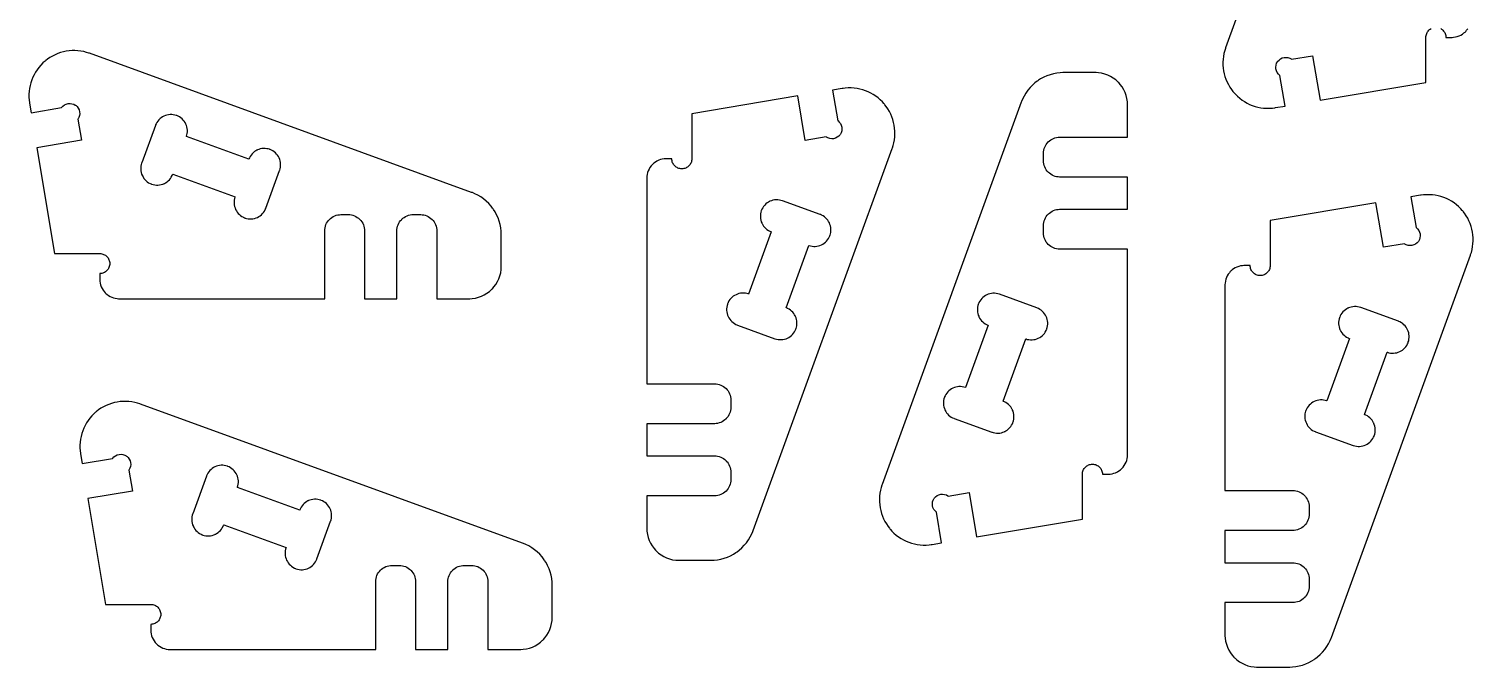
# Model space of a CAD drawing. Extents: x 0 to 392, y 0 to 269.
# Drawn here: x 168.3 to 392.4, y 23.9 to 122.9 of the extents above; entities that cross this region are included whole.
import ezdxf

# ---------------------------------------------------------------- set-up
doc = ezdxf.new("R2010")
doc.units = 0
doc.layers.get('0').update_dxf_attribs({"linetype": 'CONTINUOUS'})

msp = doc.modelspace()

# ---------------------------------------------------------------- linework, layer by layer
at = {"color": 0}
for points in [[(375.542, 179.292), (353.967, 119.998), (353.928, 119.889), (353.822, 119.557), (353.708, 119.11), (353.625, 118.66), (353.571, 118.207), (353.546, 117.754), (353.551, 117.301), (353.586, 116.851), (353.649, 116.404), (353.74, 115.962), (353.86, 115.526), (354.008, 115.099), (354.185, 114.68), (354.389, 114.273), (354.619, 113.877), (354.878, 113.495), (355.089, 113.218), (355.162, 113.128), (355.237, 113.039), (355.472, 112.781), (355.8, 112.458), (356.147, 112.158), (356.511, 111.884), (356.89, 111.634), (357.283, 111.411), (357.69, 111.213), (358.108, 111.043), (358.536, 110.899), (358.972, 110.784), (359.417, 110.696), (359.867, 110.637), (360.321, 110.608), (360.779, 110.609), (361.24, 110.639), (361.586, 110.682), (361.7, 110.701), (363.194, 110.951), (362.4, 115.693), (362.338, 115.738), (362.165, 115.9), (361.981, 116.142), (361.849, 116.412), (361.772, 116.699), (361.751, 116.996), (361.787, 117.293), (361.883, 117.582), (361.993, 117.791), (362.039, 117.855), (362.085, 117.918), (362.246, 118.091), (362.489, 118.275), (362.758, 118.407), (363.044, 118.483), (363.342, 118.504), (363.639, 118.468), (363.928, 118.372), (364.138, 118.262), (364.201, 118.217), (367.464, 118.763), (368.619, 111.858), (385.039, 114.606), (385.039, 121.606), (385.039, 121.646), (385.047, 121.765), (385.071, 121.919), (385.108, 122.067), (385.161, 122.21), (385.226, 122.345), (385.304, 122.473), (385.393, 122.592), (385.493, 122.702), (385.603, 122.802), (385.722, 122.892), (385.85, 122.969)], [(387.328, 122.969), (387.456, 122.892), (387.575, 122.802), (387.685, 122.702), (387.785, 122.592), (387.874, 122.473), (387.951, 122.345), (388.017, 122.21), (388.069, 122.067), (388.107, 121.919), (388.131, 121.765), (388.139, 121.646), (388.139, 121.606), (389.039, 121.606), (389.112, 121.606), (389.336, 121.621), (389.626, 121.664), (389.911, 121.736), (390.188, 121.835), (390.451, 121.96), (390.703, 122.11), (390.94, 122.286), (391.108, 122.432), (391.16, 122.485), (391.213, 122.537), (391.36, 122.705), (391.535, 122.942)]]:
    msp.add_lwpolyline(points, dxfattribs=at)
for points in [[(214.193, 91.5617), (214.193, 91.6269), (214.206, 91.8224), (214.244, 92.0757), (214.307, 92.32), (214.393, 92.5543), (214.5, 92.7772), (214.628, 92.9875), (214.775, 93.1838), (214.94, 93.3649), (215.121, 93.5294), (215.317, 93.6762), (215.528, 93.804), (215.75, 93.9114), (215.985, 93.9971), (216.229, 94.06), (216.482, 94.0986), (216.678, 94.1117), (216.743, 94.1117), (217.843, 94.1117), (217.906, 94.1117), (218.094, 94.0993), (218.343, 94.0622), (218.585, 94.0015), (218.818, 93.9176), (219.043, 93.8113), (219.257, 93.6833), (219.458, 93.5343), (219.601, 93.4094), (219.646, 93.3649), (219.69, 93.3203), (219.815, 93.1778), (219.964, 92.9765), (220.092, 92.7625), (220.199, 92.5376), (220.282, 92.3033), (220.343, 92.0615), (220.381, 91.8137), (220.393, 91.6247), (220.393, 91.5617), (220.393, 81.0617), (225.393, 81.0617), (225.393, 91.5617), (225.393, 91.6247), (225.406, 91.8137), (225.442, 92.0615), (225.503, 92.3033), (225.587, 92.5376), (225.693, 92.7625), (225.821, 92.9765), (225.971, 93.1778), (226.094, 93.3203), (226.14, 93.3649), (226.185, 93.4094), (226.326, 93.5343), (226.528, 93.6833), (226.742, 93.8113), (226.967, 93.9176), (227.201, 94.0015), (227.443, 94.0622), (227.69, 94.0993), (227.879, 94.1117), (227.943, 94.1117), (229.043, 94.1117), (229.108, 94.1117), (229.303, 94.0986), (229.557, 94.06), (229.801, 93.9971), (230.035, 93.9114), (230.258, 93.804), (230.468, 93.6762), (230.665, 93.5294), (230.846, 93.3649), (231.011, 93.1838), (231.157, 92.9875), (231.285, 92.7772), (231.393, 92.5543), (231.478, 92.32), (231.54, 92.0757), (231.579, 91.8224), (231.593, 91.6269), (231.593, 91.5617), (231.593, 81.0617), (236.593, 81.0617), (236.717, 81.0617), (237.088, 81.0861), (237.572, 81.1588), (238.047, 81.2778), (238.506, 81.4424), (238.947, 81.6508), (239.367, 81.9018), (239.761, 82.194), (240.04, 82.4387), (240.128, 82.5261), (240.215, 82.6136), (240.46, 82.8929), (240.753, 83.2876), (241.004, 83.7074), (241.213, 84.1483), (241.376, 84.6075), (241.496, 85.0817), (241.568, 85.5675), (241.593, 85.9382), (241.593, 86.0617), (241.593, 90.9806), (241.593, 91.1149), (241.572, 91.5174), (241.511, 92.0486), (241.41, 92.5721), (241.268, 93.0857), (241.089, 93.5871), (240.872, 94.074), (240.618, 94.5444), (240.404, 94.886), (240.326, 94.9958), (240.25, 95.1058), (240.001, 95.4237), (239.647, 95.8236), (239.264, 96.1944), (238.854, 96.5343), (238.419, 96.8422), (237.963, 97.1165), (237.483, 97.3558), (237.112, 97.5128), (236.986, 97.5586), (177.693, 119.134), (177.585, 119.173), (177.251, 119.278), (176.806, 119.392), (176.354, 119.476), (175.901, 119.53), (175.449, 119.554), (174.996, 119.549), (174.546, 119.515), (174.099, 119.452), (173.657, 119.36), (173.221, 119.24), (172.794, 119.092), (172.375, 118.916), (171.968, 118.712), (171.572, 118.481), (171.19, 118.223), (170.913, 118.012), (170.824, 117.938), (170.735, 117.863), (170.476, 117.629), (170.153, 117.3), (169.853, 116.953), (169.579, 116.59), (169.329, 116.21), (169.106, 115.817), (168.908, 115.411), (168.737, 114.993), (168.594, 114.565), (168.479, 114.128), (168.392, 113.684), (168.332, 113.234), (168.303, 112.779), (168.304, 112.321), (168.335, 111.861), (168.376, 111.515), (168.396, 111.4), (168.646, 109.906), (173.388, 110.7), (173.433, 110.763), (173.594, 110.936), (173.837, 111.12), (174.107, 111.252), (174.394, 111.329), (174.69, 111.349), (174.987, 111.313), (175.278, 111.218), (175.486, 111.107), (175.55, 111.062), (175.614, 111.016), (175.786, 110.855), (175.971, 110.612), (176.101, 110.343), (176.179, 110.056), (176.2, 109.759), (176.163, 109.462), (176.068, 109.172), (175.957, 108.963), (175.911, 108.9), (176.457, 105.637), (169.554, 104.482), (172.301, 88.0617), (179.301, 88.0617), (179.342, 88.0617), (179.46, 88.0538), (179.614, 88.0303), (179.763, 87.9921), (179.904, 87.9399), (180.04, 87.8746), (180.168, 87.7969), (180.288, 87.7078), (180.397, 87.6078), (180.497, 87.4976), (180.586, 87.3783), (180.664, 87.2506), (180.729, 87.1151), (180.782, 86.9726), (180.819, 86.8242), (180.843, 86.6701), (180.851, 86.5514), (180.851, 86.5117), (180.851, 86.4721), (180.843, 86.3532), (180.819, 86.1994), (180.782, 86.0508), (180.729, 85.9085), (180.664, 85.7729), (180.586, 85.6451), (180.497, 85.5258), (180.397, 85.4157), (180.288, 85.3157), (180.168, 85.2264), (180.04, 85.1488), (179.904, 85.0836), (179.763, 85.0314), (179.614, 84.9932), (179.46, 84.9697), (179.342, 84.9617), (179.301, 84.9617), (179.301, 84.0617), (179.301, 83.9876), (179.317, 83.7651), (179.36, 83.4737), (179.431, 83.1893), (179.529, 82.9138), (179.654, 82.649), (179.806, 82.3974), (179.981, 82.1604), (180.128, 81.9928), (180.181, 81.9404), (180.232, 81.8879), (180.4, 81.7411), (180.638, 81.5657), (180.889, 81.4151), (181.153, 81.2901), (181.429, 81.1914), (181.714, 81.1199), (182.006, 81.0764), (182.228, 81.0617), (182.301, 81.0617), (214.193, 81.0617), (214.193, 91.5617)], [(328.253, 88.7342), (328.188, 88.7342), (327.992, 88.7472), (327.739, 88.786), (327.494, 88.8487), (327.26, 88.9346), (327.037, 89.0419), (326.826, 89.1696), (326.631, 89.3165), (326.45, 89.481), (326.285, 89.6621), (326.138, 89.8583), (326.011, 90.0688), (325.903, 90.2915), (325.817, 90.5258), (325.754, 90.7703), (325.715, 91.0235), (325.703, 91.219), (325.703, 91.2842), (325.703, 92.3842), (325.703, 92.4472), (325.715, 92.6361), (325.753, 92.8839), (325.813, 93.1258), (325.897, 93.36), (326.003, 93.585), (326.131, 93.7989), (326.281, 94.0003), (326.406, 94.1428), (326.45, 94.1872), (326.494, 94.2318), (326.636, 94.3567), (326.838, 94.5057), (327.051, 94.6337), (327.276, 94.7401), (327.511, 94.8239), (327.753, 94.8847), (328, 94.9217), (328.19, 94.9342), (328.253, 94.9342), (338.753, 94.9342), (338.753, 99.9342), (328.253, 99.9342), (328.19, 99.9342), (328, 99.9467), (327.753, 99.9836), (327.511, 100.044), (327.276, 100.128), (327.051, 100.235), (326.838, 100.363), (326.636, 100.512), (326.494, 100.637), (326.45, 100.681), (326.406, 100.726), (326.281, 100.868), (326.131, 101.069), (326.003, 101.283), (325.897, 101.508), (325.813, 101.743), (325.753, 101.984), (325.715, 102.232), (325.703, 102.421), (325.703, 102.484), (325.703, 103.584), (325.703, 103.649), (325.715, 103.845), (325.754, 104.098), (325.817, 104.343), (325.903, 104.577), (326.011, 104.8), (326.138, 105.01), (326.285, 105.206), (326.45, 105.387), (326.631, 105.552), (326.826, 105.699), (327.037, 105.826), (327.26, 105.934), (327.494, 106.02), (327.739, 106.082), (327.992, 106.121), (328.188, 106.134), (328.253, 106.134), (338.753, 106.134), (338.753, 111.134), (338.753, 111.258), (338.728, 111.628), (338.656, 112.114), (338.536, 112.588), (338.372, 113.048), (338.164, 113.489), (337.912, 113.908), (337.621, 114.303), (337.375, 114.582), (337.289, 114.67), (337.201, 114.757), (336.921, 115.002), (336.526, 115.294), (336.107, 115.545), (335.667, 115.754), (335.207, 115.918), (334.733, 116.037), (334.247, 116.11), (333.876, 116.134), (333.753, 116.134), (328.833, 116.134), (328.7, 116.134), (328.297, 116.114), (327.765, 116.052), (327.242, 115.951), (326.729, 115.81), (326.228, 115.631), (325.74, 115.414), (325.269, 115.159), (324.928, 114.945), (324.818, 114.868), (324.708, 114.791), (324.39, 114.543), (323.99, 114.188), (323.619, 113.805), (323.281, 113.395), (322.972, 112.961), (322.699, 112.503), (322.458, 112.025), (322.301, 111.654), (322.256, 111.528), (300.681, 52.2349), (300.64, 52.1257), (300.536, 51.7932), (300.422, 51.3464), (300.339, 50.8961), (300.285, 50.4435), (300.26, 49.9903), (300.265, 49.5376), (300.3, 49.0872), (300.362, 48.6404), (300.454, 48.1985), (300.574, 47.7629), (300.722, 47.3353), (300.899, 46.9169), (301.103, 46.5093), (301.333, 46.1137), (301.592, 45.7318), (301.803, 45.4542), (301.876, 45.3649), (301.951, 45.2757), (302.186, 45.0176), (302.514, 44.6942), (302.861, 44.3949), (303.225, 44.1203), (303.604, 43.8708), (303.997, 43.6472), (304.404, 43.4499), (304.822, 43.2792), (305.25, 43.1357), (305.686, 43.0201), (306.131, 42.9326), (306.581, 42.874), (307.035, 42.8447), (307.493, 42.845), (307.953, 42.8757), (308.3, 42.9181), (308.414, 42.9372), (309.908, 43.1872), (309.114, 47.9293), (309.051, 47.9746), (308.878, 48.1364), (308.694, 48.3788), (308.563, 48.6481), (308.486, 48.9353), (308.465, 49.2321), (308.501, 49.5293), (308.597, 49.8187), (308.707, 50.0278), (308.753, 50.0913), (308.799, 50.1549), (308.96, 50.3274), (309.203, 50.5117), (309.471, 50.6431), (309.758, 50.72), (310.056, 50.7408), (310.353, 50.7043), (310.642, 50.6089), (310.851, 50.4983), (310.915, 50.4531), (314.178, 50.999), (315.332, 44.095), (331.753, 46.8428), (331.753, 53.8428), (331.753, 53.8825), (331.761, 54.0013), (331.785, 54.1551), (331.822, 54.3038), (331.875, 54.4461), (331.94, 54.5817), (332.018, 54.7094), (332.107, 54.8287), (332.207, 54.9389), (332.317, 55.0389), (332.436, 55.1281), (332.564, 55.2057), (332.7, 55.271), (332.842, 55.3232), (332.99, 55.3614), (333.144, 55.3849), (333.263, 55.3928), (333.303, 55.3928), (333.342, 55.3928), (333.461, 55.3849), (333.615, 55.3614), (333.764, 55.3232), (333.906, 55.271), (334.042, 55.2057), (334.169, 55.1281), (334.289, 55.0389), (334.399, 54.9389), (334.499, 54.8287), (334.588, 54.7094), (334.665, 54.5817), (334.731, 54.4461), (334.783, 54.3038), (334.821, 54.1551), (334.844, 54.0013), (334.853, 53.8825), (334.853, 53.8428), (335.753, 53.8428), (335.826, 53.8428), (336.049, 53.8575), (336.34, 53.901), (336.625, 53.9725), (336.901, 54.0712), (337.165, 54.1962), (337.417, 54.3468), (337.654, 54.5222), (337.822, 54.669), (337.874, 54.7215), (337.926, 54.7739), (338.074, 54.9415), (338.249, 55.1783), (338.399, 55.4301), (338.525, 55.6947), (338.624, 55.9703), (338.694, 56.2549), (338.737, 56.5464), (338.753, 56.7688), (338.753, 56.8428), (338.753, 88.7342), (328.253, 88.7342)], [(274.657, 67.8743), (274.722, 67.8743), (274.917, 67.8611), (275.171, 67.8225), (275.415, 67.7596), (275.649, 67.6739), (275.872, 67.5665), (276.082, 67.4387), (276.278, 67.2919), (276.46, 67.1274), (276.624, 66.9462), (276.771, 66.75), (276.899, 66.5397), (277.006, 66.3168), (277.092, 66.0826), (277.154, 65.8382), (277.193, 65.585), (277.207, 65.3894), (277.207, 65.3242), (277.207, 64.2242), (277.207, 64.1612), (277.194, 63.9722), (277.157, 63.7244), (277.096, 63.4826), (277.013, 63.2483), (276.906, 63.0235), (276.778, 62.8096), (276.629, 62.6082), (276.504, 62.4657), (276.46, 62.4211), (276.415, 62.3765), (276.272, 62.2518), (276.071, 62.1026), (275.857, 61.9747), (275.632, 61.8683), (275.399, 61.7844), (275.156, 61.7237), (274.908, 61.6867), (274.719, 61.6742), (274.657, 61.6742), (264.157, 61.6742), (264.157, 56.6742), (274.657, 56.6742), (274.719, 56.6742), (274.908, 56.6618), (275.156, 56.6247), (275.399, 56.564), (275.632, 56.4801), (275.857, 56.3737), (276.071, 56.2458), (276.272, 56.0968), (276.415, 55.9719), (276.46, 55.9274), (276.504, 55.8828), (276.629, 55.7403), (276.778, 55.539), (276.906, 55.325), (277.013, 55.1001), (277.096, 54.8658), (277.157, 54.624), (277.194, 54.3763), (277.207, 54.1872), (277.207, 54.1243), (277.207, 53.0242), (277.207, 52.959), (277.193, 52.7635), (277.154, 52.5103), (277.092, 52.266), (277.006, 52.0317), (276.899, 51.8088), (276.771, 51.5985), (276.624, 51.4022), (276.46, 51.2211), (276.278, 51.0565), (276.082, 50.9097), (275.872, 50.7819), (275.649, 50.6746), (275.415, 50.5889), (275.171, 50.5261), (274.917, 50.4874), (274.722, 50.4742), (274.657, 50.4742), (264.157, 50.4742), (264.157, 45.4742), (264.157, 45.3507), (264.181, 44.98), (264.253, 44.4943), (264.372, 44.0201), (264.537, 43.5608), (264.746, 43.1199), (264.996, 42.7001), (265.289, 42.3054), (265.533, 42.0261), (265.621, 41.9386), (265.708, 41.8513), (265.987, 41.6065), (266.382, 41.3143), (266.801, 41.0632), (267.243, 40.8549), (267.703, 40.6903), (268.176, 40.5712), (268.662, 40.4986), (269.033, 40.4742), (269.157, 40.4742), (274.075, 40.4742), (274.21, 40.4742), (274.612, 40.4949), (275.143, 40.5561), (275.667, 40.6575), (276.181, 40.7982), (276.682, 40.9776), (277.168, 41.1949), (277.639, 41.4493), (277.981, 41.6633), (278.09, 41.7403), (278.2, 41.8172), (278.518, 42.0651), (278.918, 42.4201), (279.289, 42.8033), (279.629, 43.2133), (279.938, 43.6478), (280.211, 44.105), (280.45, 44.5833), (280.607, 44.9546), (280.653, 45.0806), (302.229, 104.373), (302.268, 104.483), (302.372, 104.815), (302.487, 105.262), (302.571, 105.712), (302.625, 106.165), (302.649, 106.618), (302.644, 107.071), (302.61, 107.521), (302.547, 107.968), (302.456, 108.41), (302.335, 108.846), (302.186, 109.273), (302.011, 109.692), (301.807, 110.099), (301.575, 110.495), (301.317, 110.877), (301.107, 111.154), (301.032, 111.243), (300.958, 111.333), (300.724, 111.591), (300.394, 111.914), (300.049, 112.214), (299.685, 112.488), (299.306, 112.738), (298.911, 112.961), (298.506, 113.159), (298.088, 113.329), (297.66, 113.473), (297.222, 113.588), (296.779, 113.676), (296.329, 113.734), (295.874, 113.764), (295.415, 113.763), (294.956, 113.733), (294.61, 113.69), (294.494, 113.671), (293.001, 113.421), (293.794, 108.679), (293.858, 108.634), (294.031, 108.472), (294.215, 108.23), (294.346, 107.96), (294.424, 107.673), (294.444, 107.376), (294.407, 107.079), (294.313, 106.79), (294.201, 106.581), (294.157, 106.517), (294.111, 106.454), (293.95, 106.281), (293.707, 106.097), (293.438, 105.965), (293.15, 105.888), (292.854, 105.868), (292.557, 105.904), (292.267, 106), (292.058, 106.11), (291.994, 106.155), (288.732, 105.609), (287.576, 112.513), (271.157, 109.766), (271.157, 102.766), (271.157, 102.726), (271.149, 102.607), (271.125, 102.453), (271.086, 102.305), (271.035, 102.162), (270.969, 102.027), (270.892, 101.899), (270.803, 101.78), (270.703, 101.67), (270.592, 101.569), (270.474, 101.48), (270.346, 101.403), (270.21, 101.337), (270.067, 101.285), (269.918, 101.247), (269.765, 101.224), (269.646, 101.216), (269.607, 101.216), (269.567, 101.216), (269.449, 101.224), (269.294, 101.247), (269.146, 101.285), (269.003, 101.337), (268.868, 101.403), (268.74, 101.48), (268.621, 101.569), (268.51, 101.67), (268.41, 101.78), (268.321, 101.899), (268.243, 102.027), (268.178, 102.162), (268.126, 102.305), (268.088, 102.453), (268.064, 102.607), (268.057, 102.726), (268.057, 102.766), (267.157, 102.766), (267.082, 102.766), (266.86, 102.751), (266.568, 102.707), (266.283, 102.636), (266.008, 102.537), (265.743, 102.412), (265.492, 102.262), (265.256, 102.086), (265.088, 101.939), (265.035, 101.887), (264.983, 101.834), (264.836, 101.667), (264.66, 101.43), (264.51, 101.178), (264.385, 100.914), (264.286, 100.638), (264.214, 100.354), (264.171, 100.062), (264.157, 99.8397), (264.157, 99.7656), (264.157, 67.8743), (274.657, 67.8743)], [(202.414, 102.69), (192.735, 106.212), (192.757, 106.273), (192.811, 106.461), (192.862, 106.712), (192.886, 106.963), (192.886, 107.213), (192.861, 107.459), (192.813, 107.7), (192.742, 107.935), (192.65, 108.162), (192.536, 108.378), (192.401, 108.583), (192.247, 108.775), (192.075, 108.952), (191.883, 109.113), (191.675, 109.255), (191.451, 109.378), (191.272, 109.458), (191.211, 109.48), (191.149, 109.502), (190.961, 109.557), (190.71, 109.607), (190.458, 109.631), (190.21, 109.631), (189.962, 109.606), (189.722, 109.558), (189.487, 109.487), (189.261, 109.395), (189.044, 109.281), (188.839, 109.146), (188.647, 108.993), (188.469, 108.82), (188.31, 108.629), (188.167, 108.421), (188.043, 108.196), (187.964, 108.017), (187.942, 107.956), (185.822, 102.129), (185.8, 102.07), (185.744, 101.887), (185.693, 101.641), (185.665, 101.392), (185.663, 101.141), (185.683, 100.892), (185.729, 100.645), (185.8, 100.403), (185.868, 100.225), (185.894, 100.168), (185.921, 100.11), (186.011, 99.9428), (186.15, 99.7321), (186.307, 99.5369), (186.483, 99.3586), (186.675, 99.1983), (186.883, 99.0574), (187.104, 98.9369), (187.279, 98.8601), (187.337, 98.8385), (187.397, 98.8168), (187.581, 98.7636), (187.828, 98.7136), (188.078, 98.6882), (188.328, 98.6875), (188.576, 98.7113), (188.822, 98.7594), (189.064, 98.8321), (189.242, 98.9018), (189.299, 98.9289), (189.356, 98.9558), (189.522, 99.0486), (189.732, 99.1887), (189.926, 99.3482), (190.103, 99.5256), (190.261, 99.7193), (190.4, 99.9281), (190.518, 100.151), (190.593, 100.326), (190.614, 100.385), (200.294, 96.8633), (200.272, 96.8021), (200.217, 96.6139), (200.167, 96.3628), (200.142, 96.1117), (200.143, 95.8621), (200.168, 95.616), (200.215, 95.3747), (200.286, 95.14), (200.379, 94.9136), (200.493, 94.6969), (200.628, 94.4919), (200.782, 94.3), (200.954, 94.1228), (201.144, 93.9621), (201.353, 93.8196), (201.578, 93.6967), (201.757, 93.6174), (201.818, 93.5951), (201.879, 93.5729), (202.068, 93.5183), (202.319, 93.4681), (202.569, 93.4436), (202.819, 93.444), (203.065, 93.4688), (203.307, 93.5168), (203.542, 93.5876), (203.768, 93.6804), (203.985, 93.7943), (204.19, 93.9286), (204.382, 94.0825), (204.558, 94.2553), (204.719, 94.4461), (204.862, 94.6543), (204.985, 94.879), (205.064, 95.0582), (205.086, 95.1194), (207.207, 100.946), (207.229, 101.007), (207.283, 101.195), (207.333, 101.446), (207.358, 101.698), (207.357, 101.947), (207.333, 102.193), (207.285, 102.434), (207.214, 102.669), (207.121, 102.896), (207.007, 103.112), (206.874, 103.317), (206.719, 103.509), (206.546, 103.686), (206.356, 103.847), (206.147, 103.99), (205.922, 104.113), (205.743, 104.192), (205.682, 104.214), (205.624, 104.236), (205.442, 104.288), (205.196, 104.338), (204.947, 104.364), (204.699, 104.365), (204.451, 104.342), (204.206, 104.295), (203.967, 104.224), (203.789, 104.155), (203.732, 104.129), (203.675, 104.102), (203.51, 104.011), (203.3, 103.873), (203.107, 103.715), (202.931, 103.54), (202.771, 103.349), (202.632, 103.142), (202.513, 102.922), (202.436, 102.749), (202.414, 102.69)], [(285.785, 79.6531), (289.307, 89.3322), (289.368, 89.31), (289.556, 89.2554), (289.807, 89.2051), (290.058, 89.1807), (290.307, 89.1811), (290.554, 89.2058), (290.794, 89.254), (291.029, 89.3247), (291.256, 89.4175), (291.472, 89.5314), (291.678, 89.6657), (291.869, 89.8196), (292.047, 89.9924), (292.207, 90.1832), (292.35, 90.3914), (292.474, 90.6161), (292.553, 90.7953), (292.575, 90.8565), (292.597, 90.9178), (292.651, 91.1061), (292.701, 91.3572), (292.726, 91.6083), (292.725, 91.8578), (292.701, 92.104), (292.653, 92.3453), (292.582, 92.5799), (292.489, 92.8064), (292.375, 93.0229), (292.242, 93.2281), (292.088, 93.42), (291.914, 93.5971), (291.724, 93.7578), (291.515, 93.9004), (291.29, 94.0233), (291.111, 94.1025), (291.05, 94.1247), (285.224, 96.2449), (285.164, 96.2671), (284.982, 96.3219), (284.736, 96.3743), (284.486, 96.4021), (284.236, 96.4051), (283.986, 96.3837), (283.74, 96.3378), (283.499, 96.2676), (283.319, 96.1994), (283.263, 96.1729), (283.206, 96.1464), (283.037, 96.0553), (282.826, 95.9171), (282.632, 95.7594), (282.453, 95.5839), (282.293, 95.3917), (282.151, 95.1842), (282.032, 94.9628), (281.954, 94.7883), (281.933, 94.7288), (281.911, 94.6693), (281.858, 94.4862), (281.808, 94.2392), (281.783, 93.9897), (281.782, 93.7394), (281.806, 93.4903), (281.854, 93.2442), (281.926, 93.0028), (281.996, 92.8254), (282.024, 92.7681), (282.05, 92.7108), (282.143, 92.5442), (282.283, 92.3349), (282.443, 92.1411), (282.619, 91.9646), (282.814, 91.8061), (283.022, 91.6671), (283.246, 91.5489), (283.421, 91.4736), (283.481, 91.4524), (279.958, 81.7731), (279.897, 81.7954), (279.708, 81.8499), (279.457, 81.9001), (279.206, 81.9246), (278.957, 81.9242), (278.711, 81.8994), (278.469, 81.8514), (278.235, 81.7806), (278.008, 81.6878), (277.792, 81.5739), (277.586, 81.4396), (277.394, 81.2857), (277.218, 81.1129), (277.057, 80.9221), (276.914, 80.714), (276.792, 80.4893), (276.713, 80.31), (276.69, 80.2488), (276.668, 80.1875), (276.612, 79.9993), (276.563, 79.7481), (276.539, 79.4969), (276.539, 79.2475), (276.564, 79.0012), (276.611, 78.76), (276.682, 78.5254), (276.775, 78.2989), (276.889, 78.0824), (277.024, 77.8772), (277.178, 77.6853), (277.35, 77.5082), (277.54, 77.3475), (277.749, 77.2049), (277.974, 77.0821), (278.153, 77.0028), (278.214, 76.9804), (284.04, 74.8604), (284.101, 74.8382), (284.29, 74.7838), (284.542, 74.7335), (284.792, 74.7089), (285.042, 74.7094), (285.287, 74.7342), (285.529, 74.7822), (285.764, 74.8531), (285.99, 74.9458), (286.207, 75.0597), (286.412, 75.1939), (286.604, 75.3478), (286.781, 75.5206), (286.942, 75.7114), (287.085, 75.9196), (287.207, 76.1443), (287.286, 76.3236), (287.308, 76.3847), (287.331, 76.444), (287.383, 76.626), (287.433, 76.8714), (287.458, 77.1194), (287.46, 77.3682), (287.438, 77.616), (287.39, 77.8608), (287.318, 78.101), (287.25, 78.2775), (287.224, 78.3346), (287.197, 78.3918), (287.106, 78.5578), (286.967, 78.7667), (286.81, 78.9601), (286.635, 79.1369), (286.443, 79.2958), (286.237, 79.4357), (286.017, 79.5551), (285.843, 79.6315), (285.785, 79.6531)], [(364.368, 51.3074), (364.433, 51.3074), (364.629, 51.2943), (364.882, 51.2557), (365.126, 51.1928), (365.361, 51.1071), (365.585, 50.9997), (365.794, 50.8719), (365.99, 50.7251), (366.172, 50.5606), (366.336, 50.3794), (366.483, 50.1832), (366.611, 49.9729), (366.718, 49.75), (366.804, 49.5157), (366.867, 49.2714), (366.906, 49.0181), (366.918, 48.8226), (366.918, 48.7574), (366.918, 47.6574), (366.918, 47.5944), (366.906, 47.4054), (366.869, 47.1576), (366.808, 46.9158), (366.725, 46.6815), (366.618, 46.4567), (366.49, 46.2426), (366.342, 46.0414), (366.217, 45.8989), (366.172, 45.8543), (366.128, 45.8097), (365.985, 45.6849), (365.783, 45.5358), (365.569, 45.4078), (365.344, 45.3015), (365.11, 45.2176), (364.868, 45.1568), (364.621, 45.1199), (364.432, 45.1074), (364.368, 45.1074), (353.868, 45.1074), (353.868, 40.1074), (364.368, 40.1074), (364.432, 40.1074), (364.621, 40.095), (364.868, 40.0579), (365.11, 39.9972), (365.344, 39.9133), (365.569, 39.8069), (365.783, 39.679), (365.985, 39.53), (366.128, 39.4051), (366.172, 39.3606), (366.217, 39.316), (366.342, 39.1735), (366.49, 38.9722), (366.618, 38.7582), (366.725, 38.5332), (366.808, 38.299), (366.869, 38.0572), (366.906, 37.8094), (366.918, 37.6204), (366.918, 37.5574), (366.918, 36.4574), (366.918, 36.3922), (366.906, 36.1967), (366.867, 35.9435), (366.804, 35.6992), (366.718, 35.4649), (366.611, 35.2419), (366.483, 35.0317), (366.336, 34.8353), (366.172, 34.6543), (365.99, 34.4897), (365.794, 34.3429), (365.585, 34.2151), (365.361, 34.1078), (365.126, 34.0221), (364.882, 33.9592), (364.629, 33.9206), (364.433, 33.9074), (364.368, 33.9074), (353.868, 33.9074), (353.868, 28.9074), (353.868, 28.7837), (353.893, 28.4132), (353.965, 27.9274), (354.085, 27.4532), (354.249, 26.994), (354.458, 26.5529), (354.708, 26.1333), (355.001, 25.7386), (355.246, 25.4592), (355.333, 25.3718), (355.421, 25.2844), (355.7, 25.0397), (356.094, 24.7475), (356.514, 24.4964), (356.956, 24.2879), (357.414, 24.1235), (357.889, 24.0043), (358.375, 23.9318), (358.744, 23.9074), (358.868, 23.9074), (363.787, 23.9074), (363.922, 23.9074), (364.324, 23.9279), (364.856, 23.9893), (365.379, 24.0907), (365.893, 24.2314), (366.394, 24.4107), (366.881, 24.6279), (367.351, 24.8825), (367.693, 25.0965), (367.803, 25.1735), (367.912, 25.2504), (368.231, 25.4983), (368.631, 25.8532), (369.001, 26.2365), (369.342, 26.6464), (369.649, 27.081), (369.924, 27.5382), (370.162, 28.0165), (370.319, 28.3876), (370.365, 28.5138), (391.94, 87.8067), (391.981, 87.9158), (392.085, 88.2485), (392.199, 88.6951), (392.283, 89.1456), (392.338, 89.5981), (392.361, 90.0514), (392.356, 90.5039), (392.322, 90.9543), (392.258, 91.4013), (392.167, 91.8432), (392.047, 92.2786), (391.899, 92.7064), (391.722, 93.1247), (391.519, 93.5324), (391.287, 93.9278), (391.029, 94.3097), (390.818, 94.5874), (390.744, 94.6765), (390.671, 94.7658), (390.436, 95.0239), (390.107, 95.3474), (389.76, 95.6467), (389.397, 95.9213), (389.017, 96.1707), (388.624, 96.3943), (388.218, 96.5918), (387.8, 96.7624), (387.372, 96.9058), (386.935, 97.0215), (386.492, 97.1089), (386.04, 97.1675), (385.586, 97.1969), (385.128, 97.1965), (384.668, 97.1658), (384.322, 97.1235), (384.207, 97.1043), (382.714, 96.8543), (383.507, 92.1122), (383.571, 92.0669), (383.743, 91.9053), (383.928, 91.6628), (384.058, 91.3935), (384.136, 91.1062), (384.157, 90.8096), (384.119, 90.5122), (384.025, 90.2229), (383.914, 90.0139), (383.868, 89.9503), (383.824, 89.8867), (383.661, 89.7143), (383.419, 89.5299), (383.15, 89.3985), (382.862, 89.3217), (382.565, 89.3008), (382.268, 89.3374), (381.979, 89.4328), (381.771, 89.5432), (381.707, 89.5885), (378.444, 89.0425), (377.289, 95.9465), (360.868, 93.1988), (360.868, 86.1988), (360.868, 86.1592), (360.861, 86.0403), (360.838, 85.8864), (360.799, 85.7379), (360.747, 85.5954), (360.682, 85.4599), (360.604, 85.3321), (360.515, 85.2128), (360.415, 85.1026), (360.304, 85.0026), (360.185, 84.9135), (360.057, 84.8358), (359.922, 84.7706), (359.779, 84.7185), (359.631, 84.6803), (359.478, 84.6568), (359.358, 84.6488), (359.318, 84.6488), (359.279, 84.6488), (359.16, 84.6568), (359.007, 84.6803), (358.858, 84.7185), (358.715, 84.7706), (358.579, 84.8358), (358.451, 84.9135), (358.333, 85.0026), (358.222, 85.1026), (358.122, 85.2128), (358.033, 85.3321), (357.956, 85.4599), (357.89, 85.5954), (357.839, 85.7379), (357.8, 85.8864), (357.776, 86.0403), (357.768, 86.1592), (357.768, 86.1988), (356.868, 86.1988), (356.794, 86.1988), (356.572, 86.184), (356.281, 86.1406), (355.996, 86.069), (355.721, 85.9704), (355.456, 85.8453), (355.204, 85.6947), (354.967, 85.5193), (354.8, 85.3725), (354.747, 85.32), (354.694, 85.2676), (354.549, 85.1), (354.372, 84.8632), (354.222, 84.6114), (354.097, 84.3468), (353.999, 84.0712), (353.926, 83.7867), (353.883, 83.4953), (353.868, 83.2729), (353.868, 83.1988), (353.868, 51.3074), (364.368, 51.3074)], [(317.125, 76.9554), (313.603, 67.2763), (313.542, 67.2985), (313.353, 67.3531), (313.103, 67.4033), (312.851, 67.4278), (312.601, 67.4274), (312.356, 67.4026), (312.114, 67.3544), (311.879, 67.2838), (311.653, 67.191), (311.436, 67.0771), (311.232, 66.9428), (311.039, 66.7889), (310.862, 66.6161), (310.701, 66.4253), (310.558, 66.2171), (310.436, 65.9924), (310.357, 65.8131), (310.335, 65.7518), (310.313, 65.6906), (310.258, 65.5024), (310.207, 65.2512), (310.183, 65), (310.183, 64.7506), (310.208, 64.5044), (310.256, 64.2632), (310.326, 64.0285), (310.419, 63.8021), (310.533, 63.5854), (310.668, 63.3804), (310.822, 63.1885), (310.994, 63.0114), (311.186, 62.8507), (311.393, 62.7081), (311.618, 62.5851), (311.797, 62.506), (311.858, 62.4836), (317.685, 60.3636), (317.744, 60.3414), (317.926, 60.2865), (318.174, 60.234), (318.422, 60.2064), (318.674, 60.2032), (318.922, 60.2247), (319.169, 60.2706), (319.411, 60.3408), (319.589, 60.409), (319.647, 60.4356), (319.704, 60.4621), (319.872, 60.5531), (320.082, 60.6914), (320.278, 60.849), (320.456, 61.0246), (320.617, 61.2168), (320.757, 61.4242), (320.878, 61.6456), (320.954, 61.82), (320.976, 61.8796), (320.997, 61.9392), (321.051, 62.1222), (321.101, 62.3692), (321.126, 62.6187), (321.126, 62.869), (321.103, 63.1181), (321.056, 63.3643), (320.982, 63.6057), (320.912, 63.7831), (320.886, 63.8403), (320.858, 63.8976), (320.765, 64.0643), (320.625, 64.2736), (320.467, 64.4672), (320.289, 64.6439), (320.096, 64.8024), (319.886, 64.9413), (319.664, 65.0596), (319.489, 65.1349), (319.429, 65.156), (322.951, 74.8353), (323.013, 74.8131), (323.2, 74.7585), (323.451, 74.7083), (323.703, 74.6838), (323.953, 74.6843), (324.199, 74.7089), (324.44, 74.7571), (324.675, 74.8279), (324.901, 74.9207), (325.118, 75.0344), (325.322, 75.1687), (325.514, 75.3226), (325.692, 75.4954), (325.853, 75.6863), (325.994, 75.8944), (326.118, 76.1192), (326.197, 76.2983), (326.219, 76.3596), (326.242, 76.4208), (326.296, 76.6092), (326.346, 76.8603), (326.371, 77.1114), (326.371, 77.361), (326.346, 77.6071), (326.297, 77.8483), (326.226, 78.0831), (326.133, 78.3094), (326.019, 78.5261), (325.886, 78.7311), (325.732, 78.9231), (325.56, 79.1001), (325.368, 79.261), (325.16, 79.4035), (324.936, 79.5264), (324.756, 79.6057), (324.694, 79.6279), (318.868, 81.7479), (318.807, 81.7703), (318.619, 81.8247), (318.368, 81.875), (318.117, 81.8996), (317.867, 81.899), (317.621, 81.8743), (317.381, 81.8263), (317.146, 81.7554), (316.919, 81.6626), (316.703, 81.5487), (316.497, 81.4144), (316.306, 81.2606), (316.128, 81.0878), (315.968, 80.8969), (315.825, 80.6889), (315.701, 80.4642), (315.622, 80.2849), (315.6, 80.2236), (315.579, 80.1644), (315.526, 79.9825), (315.476, 79.7371), (315.45, 79.489), (315.449, 79.2403), (315.472, 78.9925), (315.519, 78.7476), (315.59, 78.5075), (315.66, 78.3308), (315.686, 78.2738), (315.713, 78.2167), (315.804, 78.0507), (315.942, 77.8418), (316.099, 77.6483), (316.274, 77.4715), (316.465, 77.3125), (316.672, 77.1728), (316.892, 77.0533), (317.065, 76.9769), (317.125, 76.9554)], [(375.497, 63.0862), (379.018, 72.7654), (379.079, 72.7431), (379.268, 72.6886), (379.519, 72.6383), (379.771, 72.6139), (380.019, 72.6143), (380.267, 72.6389), (380.507, 72.6871), (380.742, 72.7579), (380.968, 72.8507), (381.185, 72.9646), (381.39, 73.0989), (381.582, 73.2528), (381.76, 73.4254), (381.919, 73.6164), (382.063, 73.8244), (382.185, 74.0492), (382.264, 74.2285), (382.287, 74.2897), (382.31, 74.351), (382.364, 74.5392), (382.414, 74.7904), (382.439, 75.0415), (382.438, 75.291), (382.414, 75.5372), (382.365, 75.7785), (382.294, 76.0131), (382.201, 76.2396), (382.088, 76.4561), (381.953, 76.6612), (381.8, 76.8531), (381.626, 77.0303), (381.436, 77.191), (381.228, 77.3336), (381.003, 77.4564), (380.824, 77.5357), (380.763, 77.5579), (374.936, 79.6779), (374.876, 79.7001), (374.694, 79.7551), (374.447, 79.8075), (374.199, 79.8353), (373.949, 79.8383), (373.699, 79.8169), (373.453, 79.771), (373.21, 79.7007), (373.032, 79.6326), (372.975, 79.6061), (372.917, 79.5796), (372.75, 79.4885), (372.539, 79.3503), (372.344, 79.1926), (372.165, 79.0171), (372.006, 78.8249), (371.864, 78.6174), (371.744, 78.396), (371.667, 78.2215), (371.646, 78.1619), (371.624, 78.1025), (371.571, 77.9194), (371.521, 77.6724), (371.494, 77.4229), (371.494, 77.1726), (371.518, 76.9235), (371.567, 76.6774), (371.639, 76.436), (371.708, 76.2586), (371.736, 76.2013), (371.763, 76.1439), (371.856, 75.9774), (371.996, 75.7679), (372.156, 75.5743), (372.332, 75.3976), (372.526, 75.2392), (372.735, 75.1003), (372.957, 74.9819), (373.132, 74.9067), (373.193, 74.8856), (369.671, 65.2063), (369.61, 65.2285), (369.421, 65.2831), (369.169, 65.3333), (368.918, 65.3578), (368.669, 65.3574), (368.422, 65.3326), (368.182, 65.2844), (367.947, 65.2138), (367.721, 65.121), (367.504, 65.0071), (367.299, 64.8728), (367.107, 64.7189), (366.929, 64.5461), (366.769, 64.3553), (366.626, 64.1471), (366.504, 63.9224), (366.425, 63.7431), (366.401, 63.6818), (366.379, 63.6207), (366.325, 63.4324), (366.275, 63.1812), (366.25, 62.9301), (366.251, 62.6806), (366.275, 62.4344), (366.324, 62.1932), (366.394, 61.9586), (366.487, 61.7321), (366.601, 61.5156), (366.736, 61.3104), (366.889, 61.1185), (367.063, 60.9414), (367.253, 60.7807), (367.461, 60.6381), (367.686, 60.5151), (367.865, 60.436), (367.926, 60.4136), (373.753, 58.2936), (373.814, 58.2714), (374.003, 58.2168), (374.253, 58.1667), (374.504, 58.1421), (374.754, 58.1425), (375, 58.1672), (375.242, 58.2153), (375.476, 58.2862), (375.703, 58.3789), (375.919, 58.4928), (376.124, 58.6271), (376.317, 58.781), (376.493, 58.9537), (376.654, 59.1446), (376.796, 59.3528), (376.919, 59.5775), (376.999, 59.7567), (377.021, 59.8179), (377.043, 59.8772), (377.096, 60.059), (377.146, 60.3046), (377.171, 60.5526), (377.172, 60.8014), (377.149, 61.0492), (377.101, 61.2939), (377.031, 61.5342), (376.963, 61.7107), (376.936, 61.7678), (376.908, 61.8249), (376.818, 61.991), (376.679, 62.1999), (376.522, 62.3933), (376.347, 62.5701), (376.156, 62.729), (375.95, 62.8689), (375.729, 62.9883), (375.556, 63.0647), (375.497, 63.0862)], [(222.104, 37.1424), (222.104, 37.2075), (222.118, 37.4031), (222.157, 37.6563), (222.219, 37.9006), (222.306, 38.1349), (222.413, 38.3578), (222.54, 38.5681), (222.688, 38.7644), (222.851, 38.9454), (223.032, 39.11), (223.229, 39.2568), (223.439, 39.3846), (223.663, 39.4919), (223.896, 39.5776), (224.14, 39.6406), (224.394, 39.6792), (224.589, 39.6924), (224.654, 39.6924), (225.754, 39.6924), (225.818, 39.6924), (226.007, 39.6799), (226.254, 39.6429), (226.496, 39.5821), (226.731, 39.4983), (226.956, 39.3919), (227.169, 39.2639), (227.371, 39.1149), (227.513, 38.99), (227.558, 38.9454), (227.603, 38.9008), (227.726, 38.7585), (227.876, 38.5571), (228.004, 38.3431), (228.111, 38.1182), (228.194, 37.8839), (228.256, 37.6421), (228.292, 37.3943), (228.304, 37.2054), (228.304, 37.1424), (228.304, 26.6424), (233.304, 26.6424), (233.304, 37.1424), (233.304, 37.2054), (233.317, 37.3943), (233.354, 37.6421), (233.415, 37.8839), (233.499, 38.1182), (233.606, 38.3431), (233.733, 38.5571), (233.882, 38.7585), (234.007, 38.9008), (234.051, 38.9454), (234.096, 38.99), (234.239, 39.1149), (234.44, 39.2639), (234.654, 39.3919), (234.879, 39.4983), (235.112, 39.5821), (235.354, 39.6429), (235.603, 39.6799), (235.792, 39.6924), (235.854, 39.6924), (236.954, 39.6924), (237.019, 39.6924), (237.215, 39.6792), (237.468, 39.6406), (237.713, 39.5776), (237.947, 39.4919), (238.169, 39.3846), (238.381, 39.2568), (238.576, 39.11), (238.758, 38.9454), (238.922, 38.7644), (239.069, 38.5681), (239.197, 38.3578), (239.304, 38.1349), (239.39, 37.9006), (239.453, 37.6563), (239.492, 37.4031), (239.504, 37.2075), (239.504, 37.1424), (239.504, 26.6424), (244.504, 26.6424), (244.628, 26.6424), (244.999, 26.6668), (245.485, 26.7393), (245.958, 26.8585), (246.418, 27.0229), (246.858, 27.2314), (247.279, 27.4824), (247.674, 27.7746), (247.953, 28.0194), (248.04, 28.1068), (248.128, 28.1942), (248.372, 28.4735), (248.664, 28.8683), (248.915, 29.2879), (249.124, 29.7289), (249.289, 30.1882), (249.407, 30.6624), (249.481, 31.1481), (249.504, 31.5188), (249.504, 31.6424), (249.504, 36.5611), (249.504, 36.6954), (249.483, 37.0979), (249.422, 37.6292), (249.321, 38.1528), (249.181, 38.6662), (249.001, 39.1676), (248.783, 39.6546), (248.529, 40.125), (248.315, 40.4665), (248.239, 40.5764), (248.161, 40.6864), (247.914, 41.0043), (247.558, 41.4043), (247.175, 41.775), (246.765, 42.115), (246.331, 42.4228), (245.874, 42.6971), (245.396, 42.9364), (245.024, 43.0933), (244.899, 43.1392), (185.606, 64.7144), (185.496, 64.7542), (185.164, 64.8588), (184.717, 64.9728), (184.267, 65.0567), (183.814, 65.1106), (183.361, 65.1349), (182.908, 65.1299), (182.457, 65.0957), (182.011, 65.0326), (181.569, 64.941), (181.133, 64.8208), (180.706, 64.6726), (180.288, 64.4965), (179.879, 64.2926), (179.485, 64.0615), (179.103, 63.8033), (178.825, 63.5924), (178.735, 63.5181), (178.646, 63.4439), (178.388, 63.2093), (178.064, 62.8808), (177.765, 62.534), (177.49, 62.1703), (177.242, 61.791), (177.018, 61.3976), (176.821, 60.9913), (176.65, 60.5735), (176.506, 60.1454), (176.39, 59.7087), (176.303, 59.2647), (176.244, 58.8146), (176.215, 58.3597), (176.215, 57.9017), (176.246, 57.4417), (176.289, 57.0956), (176.308, 56.981), (176.558, 55.4869), (181.3, 56.2806), (181.344, 56.3442), (181.507, 56.5167), (181.749, 56.701), (182.018, 56.8324), (182.306, 56.9092), (182.603, 56.9301), (182.9, 56.8936), (183.189, 56.7981), (183.399, 56.6876), (183.461, 56.6424), (183.525, 56.5969), (183.697, 56.4353), (183.882, 56.1928), (184.014, 55.9236), (184.09, 55.6363), (184.111, 55.3396), (184.075, 55.0424), (183.979, 54.7529), (183.869, 54.5439), (183.824, 54.4804), (184.369, 51.2178), (177.465, 50.0624), (180.214, 33.6424), (187.214, 33.6424), (187.253, 33.6424), (187.372, 33.6343), (187.525, 33.6108), (187.674, 33.5726), (187.817, 33.5206), (187.951, 33.4553), (188.079, 33.3776), (188.199, 33.2885), (188.31, 33.1883), (188.41, 33.0783), (188.499, 32.9589), (188.576, 32.8311), (188.642, 32.6957), (188.693, 32.5532), (188.732, 32.4047), (188.756, 32.2508), (188.764, 32.1319), (188.764, 32.0922), (188.764, 32.0526), (188.756, 31.9339), (188.732, 31.78), (188.693, 31.6314), (188.642, 31.489), (188.576, 31.3535), (188.499, 31.2257), (188.41, 31.1064), (188.31, 30.9962), (188.199, 30.8963), (188.079, 30.8071), (187.951, 30.7294), (187.817, 30.6642), (187.674, 30.6121), (187.525, 30.5739), (187.372, 30.5504), (187.253, 30.5424), (187.214, 30.5424), (187.214, 29.6424), (187.214, 29.5682), (187.228, 29.3458), (187.271, 29.0543), (187.343, 28.7699), (187.442, 28.4943), (187.567, 28.2296), (187.717, 27.9779), (187.893, 27.741), (188.039, 27.5735), (188.092, 27.521), (188.144, 27.4685), (188.313, 27.3217), (188.549, 27.1464), (188.8, 26.9957), (189.065, 26.8707), (189.34, 26.7719), (189.625, 26.7006), (189.917, 26.6569), (190.139, 26.6424), (190.214, 26.6424), (222.104, 26.6424), (222.104, 37.1424)], [(210.326, 48.2703), (200.647, 51.7922), (200.669, 51.8535), (200.724, 52.0418), (200.774, 52.2929), (200.799, 52.544), (200.797, 52.7935), (200.774, 53.0397), (200.725, 53.281), (200.654, 53.5157), (200.561, 53.7421), (200.447, 53.9586), (200.313, 54.1638), (200.16, 54.3557), (199.986, 54.5328), (199.796, 54.6935), (199.587, 54.8361), (199.362, 54.9589), (199.183, 55.0382), (199.122, 55.0604), (199.061, 55.0828), (198.872, 55.1372), (198.622, 55.1875), (198.371, 55.2121), (198.121, 55.2115), (197.875, 55.1869), (197.633, 55.1388), (197.399, 55.0679), (197.172, 54.9751), (196.956, 54.8613), (196.751, 54.7269), (196.558, 54.5732), (196.382, 54.4004), (196.221, 54.2096), (196.078, 54.0014), (195.956, 53.7767), (195.876, 53.5974), (195.854, 53.5361), (193.733, 47.7099), (193.711, 47.6506), (193.657, 47.4681), (193.604, 47.2215), (193.576, 46.9722), (193.574, 46.7219), (193.594, 46.4726), (193.64, 46.226), (193.711, 45.984), (193.779, 45.806), (193.806, 45.7483), (193.832, 45.6908), (193.924, 45.5233), (194.061, 45.3126), (194.219, 45.1175), (194.394, 44.9392), (194.587, 44.7789), (194.794, 44.6381), (195.017, 44.5176), (195.19, 44.4407), (195.25, 44.419), (195.31, 44.3974), (195.493, 44.3442), (195.74, 44.2942), (195.989, 44.2689), (196.239, 44.2681), (196.489, 44.2918), (196.735, 44.34), (196.976, 44.4126), (197.153, 44.4824), (197.211, 44.5094), (197.268, 44.5365), (197.435, 44.6292), (197.644, 44.7693), (197.837, 44.9289), (198.014, 45.1061), (198.172, 45.2999), (198.311, 45.5086), (198.431, 45.7311), (198.506, 45.9063), (198.526, 45.966), (208.206, 42.4439), (208.183, 42.3826), (208.129, 42.1944), (208.079, 41.9433), (208.054, 41.6922), (208.054, 41.4428), (208.079, 41.1965), (208.128, 40.9553), (208.199, 40.7206), (208.292, 40.4942), (208.406, 40.2775), (208.539, 40.0725), (208.693, 39.8806), (208.865, 39.7035), (209.057, 39.5428), (209.265, 39.4001), (209.489, 39.2772), (209.669, 39.1979), (209.731, 39.1757), (209.792, 39.1535), (209.979, 39.0989), (210.231, 39.0486), (210.482, 39.0242), (210.732, 39.0246), (210.978, 39.0493), (211.219, 39.0975), (211.453, 39.1683), (211.679, 39.261), (211.896, 39.3749), (212.101, 39.5092), (212.293, 39.6631), (212.471, 39.8358), (212.632, 40.0267), (212.774, 40.2349), (212.897, 40.4596), (212.976, 40.6389), (212.999, 40.7), (215.118, 46.5262), (215.14, 46.5875), (215.194, 46.7758), (215.246, 47.0271), (215.269, 47.2782), (215.269, 47.5276), (215.244, 47.7737), (215.197, 48.015), (215.126, 48.2497), (215.033, 48.4763), (214.919, 48.6928), (214.785, 48.8978), (214.631, 49.0897), (214.458, 49.2668), (214.268, 49.4276), (214.06, 49.5701), (213.835, 49.6931), (213.656, 49.7724), (213.594, 49.7946), (213.535, 49.8161), (213.353, 49.869), (213.107, 49.919), (212.86, 49.9446), (212.611, 49.9458), (212.362, 49.9229), (212.118, 49.8757), (211.878, 49.8046), (211.701, 49.7358), (211.644, 49.7093), (211.587, 49.6826), (211.421, 49.5914), (211.212, 49.4532), (211.018, 49.2958), (210.842, 49.1208), (210.683, 48.9294), (210.543, 48.7231), (210.424, 48.5028), (210.347, 48.3294), (210.326, 48.2703)]]:
    msp.add_lwpolyline(points, close=True, dxfattribs=at)

doc.saveas('drawing.dxf')
